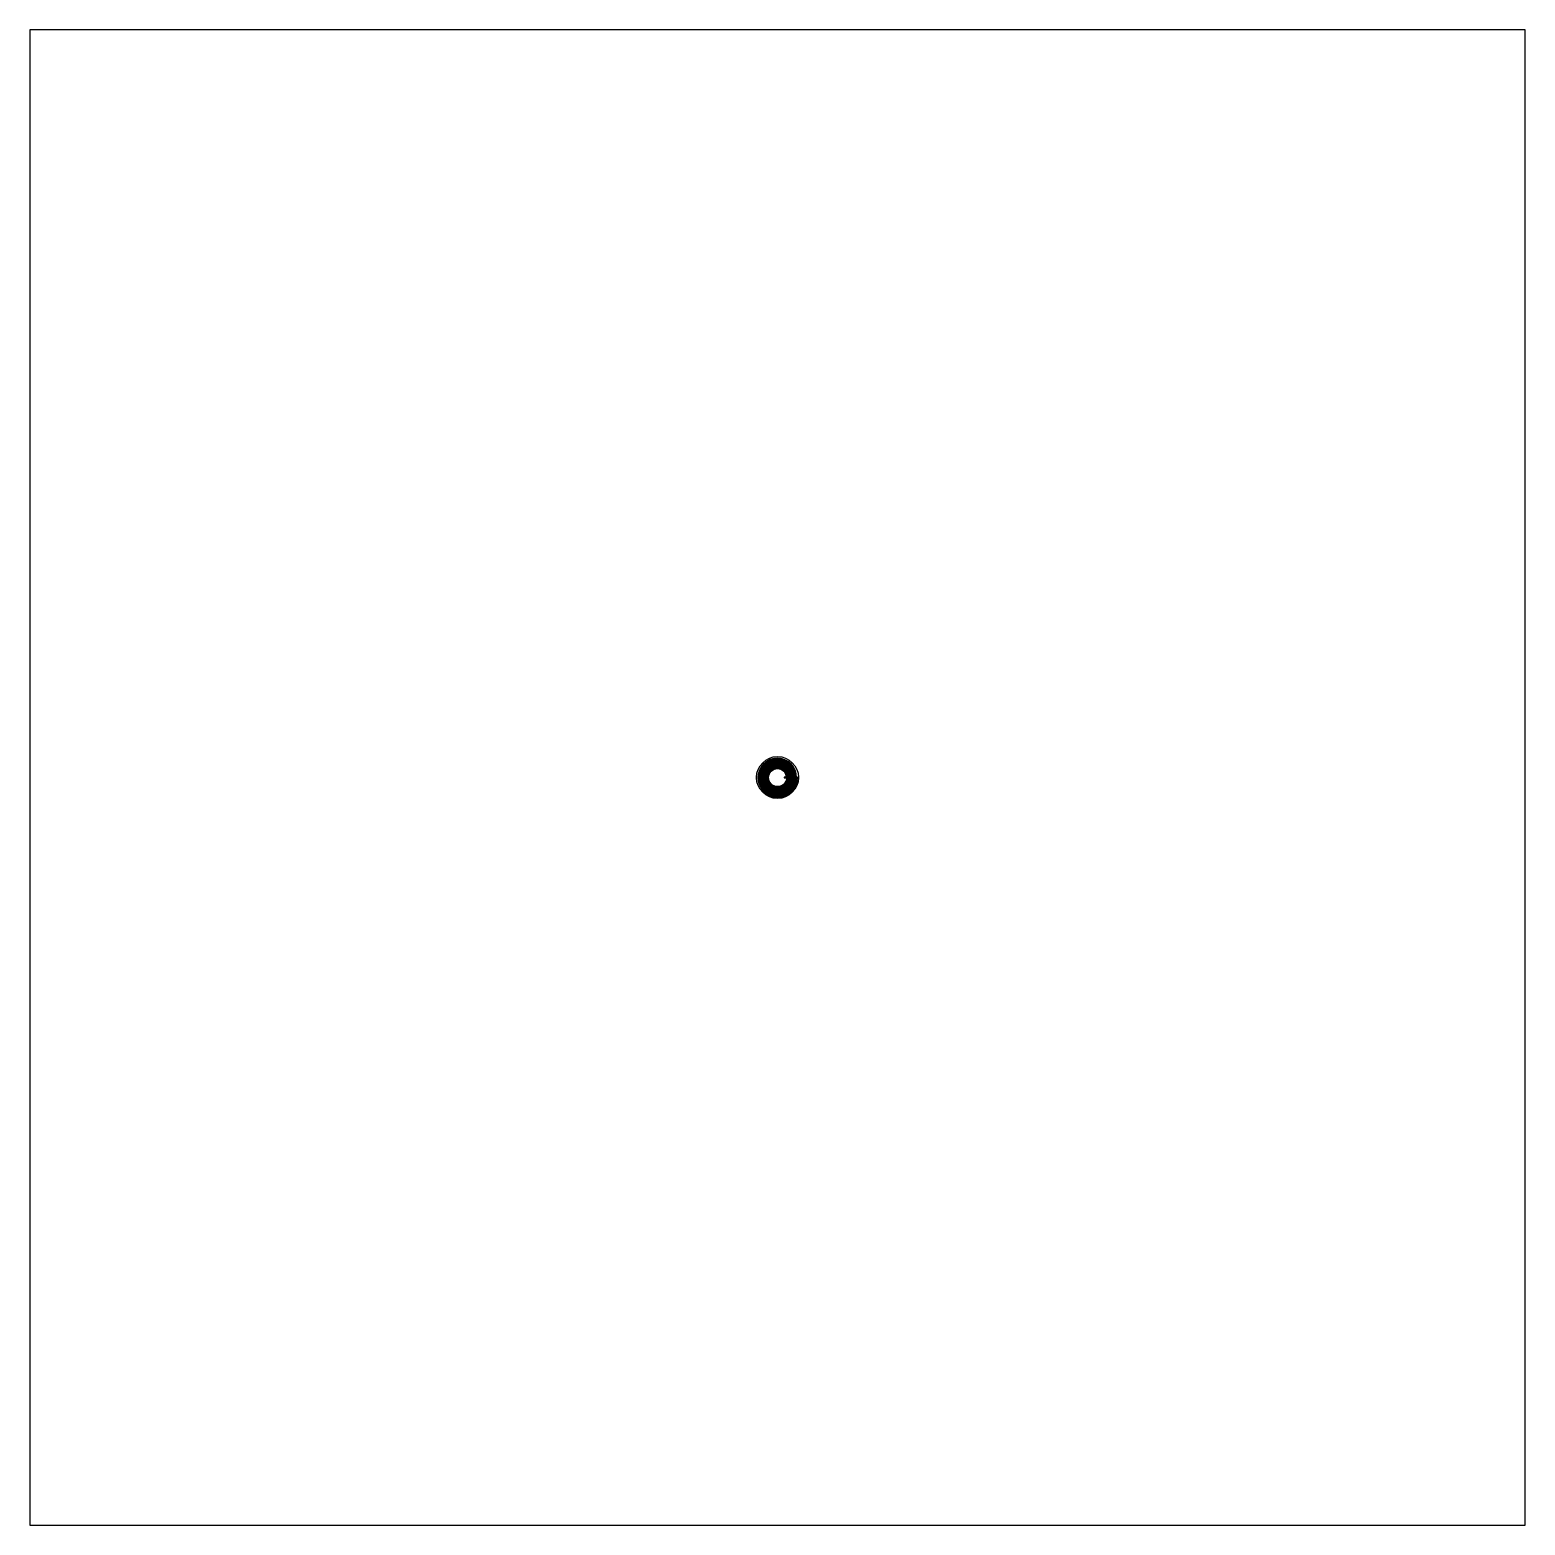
# Model space of a CAD drawing. Extents: x -250 to 250, y -250 to 250.
import ezdxf

# ---------------------------------------------------------------- set-up
doc = ezdxf.new("R2010")
doc.units = 0
doc.layers.add('AMY_EQUATIONCURVE', color=110, linetype='CONTINUOUS')
doc.layers.add('LAYER_2', color=90, linetype='CONTINUOUS')

msp = doc.modelspace()

# ---------------------------------------------------------------- linework, layer by layer
at = {"layer": 'AMY_EQUATIONCURVE'}
for points in [[(250, -250), (250, 250), (-250, 250), (-250, -250), (250, -250)], [(3, 0), (2.95, 0.59), (2.78, 1.15), (2.51, 1.67), (2.13, 2.13), (1.68, 2.51), (1.16, 2.8), (0.59, 2.97), (0, 3.04), (-0.59, 2.98), (-1.17, 2.82), (-1.7, 2.54), (-2.16, 2.16), (-2.55, 1.7), (-2.83, 1.17), (-3.01, 0.6), (-3.08, 0), (-3.02, -0.6), (-2.85, -1.18), (-2.57, -1.72), (-2.19, -2.19), (-1.72, -2.58), (-1.19, -2.87), (-0.61, -3.05), (0, -3.12), (0.61, -3.06), (1.2, -2.89), (1.74, -2.6), (2.22, -2.22), (2.61, -1.74), (2.91, -1.2), (3.09, -0.61), (3.15, 0), (3.1, 0.62), (2.92, 1.21), (2.64, 1.76), (2.24, 2.24), (1.77, 2.64), (1.22, 2.94), (0.62, 3.13), (0, 3.19), (-0.62, 3.14), (-1.23, 2.96), (-1.78, 2.67), (-2.27, 2.27), (-2.68, 1.79), (-2.98, 1.23), (-3.17, 0.63), (-3.23, 0), (-3.18, -0.63), (-3, -1.24), (-2.7, -1.81), (-2.3, -2.3), (-1.81, -2.71), (-1.25, -3.02), (-0.64, -3.21), (0, -3.28), (0.64, -3.22), (1.26, -3.04), (1.83, -2.74), (2.33, -2.33), (2.75, -1.83), (3.06, -1.27), (3.25, -0.65), (3.32, 0), (3.26, 0.65), (3.07, 1.27), (2.77, 1.85), (2.36, 2.36), (1.86, 2.78), (1.28, 3.09), (0.65, 3.29), (0, 3.36), (-0.66, 3.3), (-1.29, 3.11), (-1.88, 2.81), (-2.39, 2.39), (-2.81, 1.88), (-3.13, 1.3), (-3.33, 0.66), (-3.4, 0), (-3.34, -0.66), (-3.15, -1.31), (-2.84, -1.9), (-2.42, -2.42), (-1.9, -2.85), (-1.31, -3.17), (-0.67, -3.37), (0, -3.44), (0.67, -3.38), (1.32, -3.19), (1.92, -2.88), (2.45, -2.45), (2.89, -1.93), (3.21, -1.33), (3.42, -0.68), (3.49, 0), (3.43, 0.68), (3.23, 1.34), (2.91, 1.95), (2.48, 2.48), (1.95, 2.92), (1.35, 3.25), (0.69, 3.46), (0, 3.53), (-0.69, 3.47), (-1.36, 3.27), (-1.97, 2.95), (-2.51, 2.51), (-2.96, 1.98), (-3.29, 1.36), (-3.5, 0.7), (-3.58, 0), (-3.51, -0.7), (-3.32, -1.37), (-2.99, -2), (-2.55, -2.55), (-2, -3), (-1.38, -3.34), (-0.71, -3.55), (0, -3.62), (0.71, -3.56), (1.39, -3.36), (2.02, -3.03), (2.58, -2.58), (3.04, -2.03), (3.38, -1.4), (3.59, -0.71), (3.67, 0), (3.6, 0.72), (3.4, 1.41), (3.06, 2.05), (2.61, 2.61), (2.05, 3.07), (1.42, 3.42), (0.72, 3.64), (0, 3.71), (-0.73, 3.65), (-1.43, 3.44), (-2.07, 3.1), (-2.64, 2.64), (-3.11, 2.08), (-3.46, 1.43), (-3.68, 0.73), (-3.76, 0), (-3.69, -0.73), (-3.49, -1.44), (-3.14, -2.1), (-2.68, -2.68), (-2.11, -3.15), (-1.45, -3.51), (-0.74, -3.73), (0, -3.81), (0.74, -3.74), (1.46, -3.53), (2.13, -3.18), (2.71, -2.71), (3.19, -2.13), (3.55, -1.47), (3.78, -0.75), (3.86, 0), (3.79, 0.75), (3.57, 1.48), (3.22, 2.15), (2.74, 2.74), (2.16, 3.23), (1.49, 3.6), (0.76, 3.82), (0, 3.91), (-0.76, 3.84), (-1.5, 3.62), (-2.18, 3.26), (-2.78, 2.78), (-3.27, 2.19), (-3.64, 1.51), (-3.87, 0.77), (-3.96, 0), (-3.89, -0.77), (-3.67, -1.52), (-3.3, -2.21), (-2.81, -2.81), (-2.21, -3.31), (-1.53, -3.69), (-0.78, -3.92), (0, -4.01), (0.78, -3.93), (1.54, -3.71), (2.24, -3.35), (2.85, -2.85), (3.36, -2.24), (3.74, -1.55), (3.97, -0.79), (4.06, 0), (3.98, 0.79), (3.76, 1.56), (3.39, 2.26), (2.89, 2.89), (2.27, 3.4), (1.57, 3.78), (0.8, 4.02), (0, 4.11), (-0.8, 4.03), (-1.58, 3.81), (-2.29, 3.43), (-2.92, 2.92), (-3.44, 2.3), (-3.83, 1.59), (-4.07, 0.81), (-4.16, 0), (-4.09, -0.81), (-3.85, -1.6), (-3.47, -2.32), (-2.96, -2.96), (-2.33, -3.49), (-1.61, -3.88), (-0.82, -4.12), (0, -4.21), (0.82, -4.14), (1.62, -3.9), (2.35, -3.52), (3, -3), (3.53, -2.36), (3.93, -1.63), (4.18, -0.83), (4.27, 0), (4.19, 0.83), (3.95, 1.64), (3.56, 2.38), (3.03, 3.03), (2.39, 3.57), (1.65, 3.98), (0.84, 4.23), (0, 4.32), (-0.84, 4.24), (-1.66, 4), (-2.41, 3.61), (-3.07, 3.07), (-3.62, 2.42), (-4.03, 1.67), (-4.28, 0.85), (-4.37, 0), (-4.3, -0.85), (-4.05, -1.68), (-3.65, -2.44), (-3.11, -3.11), (-2.45, -3.67), (-1.69, -4.08), (-0.86, -4.34), (0, -4.43), (0.87, -4.35), (1.7, -4.1), (2.47, -3.7), (3.15, -3.15), (3.71, -2.48), (4.13, -1.71), (4.39, -0.87), (4.48, 0), (4.41, 0.88), (4.16, 1.72), (3.75, 2.5), (3.19, 3.19), (2.51, 3.76), (1.73, 4.18), (0.88, 4.45), (0, 4.54), (-0.89, 4.46), (-1.74, 4.21), (-2.54, 3.79), (-3.23, 3.23), (-3.81, 2.54), (-4.24, 1.75), (-4.5, 0.9), (-4.6, 0), (-4.52, -0.9), (-4.26, -1.77), (-3.84, -2.57), (-3.27, -3.27), (-2.58, -3.85), (-1.78, -4.29), (-0.91, -4.56), (0, -4.66), (0.91, -4.57), (1.79, -4.32), (2.6, -3.89), (3.31, -3.31), (3.9, -2.61), (4.34, -1.8), (4.62, -0.92), (4.72, 0), (4.63, 0.92), (4.37, 1.81), (3.94, 2.63), (3.36, 3.36), (2.64, 3.95), (1.82, 4.4), (0.93, 4.68), (0, 4.78), (-0.93, 4.69), (-1.83, 4.43), (-2.67, 3.99), (-3.4, 3.4), (-4, 2.67), (-4.45, 1.84), (-4.74, 0.94), (-4.84, 0), (-4.75, -0.94), (-4.48, -1.86), (-4.04, -2.7), (-3.44, -3.44), (-2.71, -4.05), (-1.87, -4.51), (-0.95, -4.8), (0, -4.9), (0.96, -4.81), (1.88, -4.54), (2.73, -4.09), (3.48, -3.48), (4.1, -2.74), (4.57, -1.89), (4.86, -0.97), (4.96, 0), (4.87, 0.97), (4.6, 1.9), (4.14, 2.77), (3.53, 3.53), (2.78, 4.16), (1.92, 4.63), (0.98, 4.92), (0, 5.02), (-0.98, 4.93), (-1.93, 4.65), (-2.8, 4.2), (-3.57, 3.57), (-4.21, 2.81), (-4.68, 1.94), (-4.98, 0.99), (-5.09, 0), (-5, -0.99), (-4.71, -1.95), (-4.25, -2.84), (-3.62, -3.62), (-2.85, -4.26), (-1.96, -4.74), (-1, -5.04), (0, -5.15), (1.01, -5.06), (1.98, -4.77), (2.87, -4.3), (3.66, -3.66), (4.32, -2.88), (4.8, -1.99), (5.11, -1.02), (5.21, 0), (5.12, 1.02), (4.83, 2), (4.36, 2.91), (3.71, 3.71), (2.92, 4.37), (2.01, 4.86), (1.03, 5.17), (0, 5.28), (-1.03, 5.19), (-2.03, 4.89), (-2.95, 4.41), (-3.76, 3.76), (-4.43, 2.96), (-4.93, 2.04), (-5.24, 1.04), (-5.35, 0), (-5.25, -1.04), (-4.96, -2.05), (-4.47, -2.98), (-3.81, -3.81), (-2.99, -4.48), (-2.07, -4.99), (-1.05, -5.3), (0, -5.42), (1.06, -5.32), (2.08, -5.02), (3.02, -4.52), (3.85, -3.85), (4.54, -3.03), (5.05, -2.09), (5.37, -1.07), (5.48, 0), (5.39, 1.07), (5.08, 2.11), (4.58, 3.06), (3.9, 3.9), (3.07, 4.6), (2.12, 5.11), (1.08, 5.44), (0, 5.55), (-1.09, 5.45), (-2.13, 5.15), (-3.1, 4.64), (-3.95, 3.95), (-4.65, 3.11), (-5.18, 2.15), (-5.51, 1.1), (-5.62, 0), (-5.52, -1.1), (-5.21, -2.16), (-4.7, -3.14), (-4, -4), (-3.15, -4.71), (-2.17, -5.24), (-1.11, -5.58), (0, -5.69), (1.11, -5.59), (2.19, -5.28), (3.18, -4.76), (4.05, -4.05), (4.77, -3.19), (5.31, -2.2), (5.65, -1.12), (5.77, 0), (5.66, 1.13), (5.34, 2.21), (4.82, 3.22), (4.1, 4.1), (3.23, 4.83), (2.23, 5.38), (1.14, 5.72), (0, 5.84), (-1.14, 5.74), (-2.24, 5.41), (-3.26, 4.88), (-4.16, 4.16), (-4.89, 3.27), (-5.45, 2.26), (-5.79, 1.15), (-5.91, 0), (-5.81, -1.16), (-5.48, -2.27), (-4.94, -3.3), (-4.21, -4.21), (-3.31, -4.96), (-2.28, -5.51), (-1.17, -5.86), (0, -5.99), (1.17, -5.88), (2.3, -5.55), (3.34, -5), (4.26, -4.26), (5.02, -3.35), (5.58, -2.31), (5.94, -1.18), (6.06, 0), (5.96, 1.18), (5.62, 2.33), (5.07, 3.38), (4.31, 4.31), (3.4, 5.08), (2.34, 5.66), (1.2, 6.01), (0, 6.14), (-1.2, 6.03), (-2.36, 5.69), (-3.43, 5.13), (-4.37, 4.37), (-5.15, 3.44), (-5.73, 2.37), (-6.09, 1.21), (-6.22, 0), (-6.11, -1.21), (-5.76, -2.39), (-5.19, -3.47), (-4.42, -4.42), (-3.48, -5.21), (-2.4, -5.8), (-1.23, -6.17), (0, -6.3), (1.23, -6.19), (2.42, -5.84), (3.51, -5.26), (4.48, -4.48), (5.28, -3.53), (5.87, -2.43), (6.24, -1.24), (6.38, 0), (6.26, 1.25), (5.91, 2.45), (5.33, 3.56), (4.54, 4.54), (3.57, 5.34), (2.46, 5.95), (1.26, 6.32), (0, 6.46), (-1.26, 6.34), (-2.48, 5.98), (-3.6, 5.39), (-4.59, 4.59), (-5.41, 3.62), (-6.02, 2.49), (-6.4, 1.27), (-6.54, 0), (-6.42, -1.28), (-6.06, -2.51), (-5.46, -3.65), (-4.65, -4.65), (-3.66, -5.48), (-2.53, -6.1), (-1.29, -6.48), (0, -6.62), (1.29, -6.5), (2.54, -6.14), (3.7, -5.53), (4.71, -4.71), (5.55, -3.71), (6.18, -2.56), (6.57, -1.31), (6.71, 0), (6.59, 0), (6.46, -1.28), (6.07, -2.52), (5.46, -3.65), (4.63, -4.63), (3.63, -5.44), (2.5, -6.03), (1.27, -6.4), (0, -6.51), (-1.27, -6.38), (-2.48, -6), (-3.6, -5.39), (-4.58, -4.58), (-5.37, -3.59), (-5.96, -2.47), (-6.32, -1.26), (-6.43, 0), (-6.3, 1.25), (-5.92, 2.45), (-5.32, 3.56), (-4.52, 4.52), (-3.54, 5.3), (-2.44, 5.88), (-1.24, 6.24), (0, 6.35), (1.24, 6.22), (2.42, 5.85), (3.51, 5.25), (4.46, 4.46), (5.24, 3.5), (5.81, 2.41), (6.16, 1.23), (6.27, 0), (6.14, -1.22), (5.77, -2.39), (5.19, -3.47), (4.41, -4.41), (3.46, -5.17), (2.38, -5.74), (1.21, -6.08), (0, -6.19), (-1.21, -6.06), (-2.36, -5.7), (-3.42, -5.12), (-4.35, -4.35), (-5.11, -3.41), (-5.67, -2.35), (-6.01, -1.19), (-6.11, 0), (-5.99, 1.19), (-5.63, 2.33), (-5.06, 3.38), (-4.3, 4.3), (-3.37, 5.04), (-2.32, 5.6), (-1.18, 5.93), (0, 6.04), (1.18, 5.91), (2.3, 5.56), (3.34, 5), (4.24, 4.24), (4.98, 3.33), (5.53, 2.29), (5.86, 1.17), (5.96, 0), (5.84, -1.16), (5.49, -2.27), (4.93, -3.3), (4.19, -4.19), (3.29, -4.92), (2.26, -5.46), (1.15, -5.78), (0, -5.89), (-1.15, -5.77), (-2.25, -5.42), (-3.26, -4.87), (-4.14, -4.14), (-4.86, -3.25), (-5.39, -2.23), (-5.71, -1.14), (-5.81, 0), (-5.69, 1.13), (-5.36, 2.22), (-4.81, 3.22), (-4.09, 4.09), (-3.21, 4.8), (-2.2, 5.32), (-1.12, 5.64), (0, 5.74), (1.12, 5.62), (2.19, 5.29), (3.17, 4.75), (4.03, 4.03), (4.74, 3.17), (5.26, 2.18), (5.57, 1.11), (5.67, 0), (5.55, -1.1), (5.22, -2.16), (4.69, -3.14), (3.98, -3.98), (3.13, -4.68), (2.15, -5.19), (1.09, -5.5), (0, -5.6), (-1.09, -5.48), (-2.14, -5.16), (-3.1, -4.63), (-3.93, -3.93), (-4.62, -3.09), (-5.12, -2.12), (-5.43, -1.08), (-5.53, 0), (-5.41, 1.08), (-5.09, 2.11), (-4.58, 3.06), (-3.89, 3.89), (-3.05, 4.56), (-2.1, 5.06), (-1.07, 5.36), (0, 5.46), (1.06, 5.35), (2.08, 5.03), (3.02, 4.52), (3.84, 3.84), (4.5, 3.01), (5, 2.07), (5.3, 1.05), (5.39, 0), (5.28, -1.05), (4.97, -2.06), (4.46, -2.98), (3.79, -3.79), (2.97, -4.45), (2.04, -4.94), (1.04, -5.23), (0, -5.33), (-1.04, -5.21), (-2.03, -4.9), (-2.94, -4.41), (-3.74, -3.74), (-4.39, -2.94), (-4.87, -2.02), (-5.17, -1.03), (-5.26, 0), (-5.15, 1.02), (-4.84, 2.01), (-4.35, 2.91), (-3.7, 3.7), (-2.9, 4.34), (-1.99, 4.81), (-1.01, 5.1), (0, 5.19), (1.01, 5.08), (1.98, 4.78), (2.87, 4.3), (3.65, 3.65), (4.28, 2.86), (4.75, 1.97), (5.04, 1), (5.13, 0), (5.02, -1), (4.72, -1.96), (4.24, -2.84), (3.6, -3.6), (2.83, -4.23), (1.94, -4.69), (0.99, -4.97), (0, -5.06), (-0.99, -4.96), (-1.93, -4.66), (-2.8, -4.19), (-3.56, -3.56), (-4.18, -2.79), (-4.63, -1.92), (-4.91, -0.98), (-5, 0), (-4.9, 0.97), (-4.61, 1.91), (-4.14, 2.76), (-3.51, 3.51), (-2.76, 4.13), (-1.9, 4.58), (-0.96, 4.85), (0, 4.94), (0.96, 4.84), (1.88, 4.55), (2.73, 4.09), (3.47, 3.47), (4.07, 2.72), (4.52, 1.87), (4.79, 0.95), (4.88, 0), (4.78, -0.95), (4.49, -1.86), (4.04, -2.7), (3.43, -3.43), (2.69, -4.02), (1.85, -4.46), (0.94, -4.73), (0, -4.82), (-0.94, -4.72), (-1.84, -4.44), (-2.66, -3.99), (-3.38, -3.38), (-3.97, -2.65), (-4.41, -1.83), (-4.67, -0.93), (-4.76, 0), (-4.66, 0.93), (-4.38, 1.81), (-3.94, 2.63), (-3.34, 3.34), (-2.62, 3.92), (-1.8, 4.35), (-0.92, 4.61), (0, 4.7), (0.91, 4.6), (1.79, 4.33), (2.6, 3.89), (3.3, 3.3), (3.87, 2.59), (4.3, 1.78), (4.56, 0.91), (4.64, 0), (4.54, -0.9), (4.27, -1.77), (3.84, -2.56), (3.26, -3.26), (2.56, -3.83), (1.76, -4.24), (0.89, -4.5), (0, -4.58), (-0.89, -4.48), (-1.75, -4.22), (-2.53, -3.79), (-3.22, -3.22), (-3.78, -2.52), (-4.19, -1.74), (-4.44, -0.88), (-4.52, 0), (-4.43, 0.88), (-4.17, 1.73), (-3.74, 2.5), (-3.18, 3.18), (-2.49, 3.73), (-1.71, 4.14), (-0.87, 4.39), (0, 4.47), (0.87, 4.37), (1.7, 4.11), (2.47, 3.7), (3.14, 3.14), (3.68, 2.46), (4.09, 1.69), (4.33, 0.86), (4.41, 0), (4.32, -0.86), (4.06, -1.68), (3.65, -2.44), (3.1, -3.1), (2.43, -3.64), (1.67, -4.04), (0.85, -4.28), (0, -4.36), (-0.85, -4.26), (-1.66, -4.01), (-2.41, -3.6), (-3.06, -3.06), (-3.59, -2.4), (-3.99, -1.65), (-4.22, -0.84), (-4.3, 0), (-4.21, 0.84), (-3.96, 1.64), (-3.56, 2.38), (-3.02, 3.02), (-2.37, 3.55), (-1.63, 3.94), (-0.83, 4.17), (0, 4.25), (0.83, 4.16), (1.62, 3.91), (2.35, 3.51), (2.98, 2.98), (3.5, 2.34), (3.89, 1.61), (4.12, 0.82), (4.19, 0), (4.11, -0.82), (3.86, -1.6), (3.47, -2.32), (2.95, -2.95), (2.31, -3.46), (1.59, -3.84), (0.81, -4.07), (0, -4.14), (-0.81, -4.06), (-1.58, -3.81), (-2.29, -3.43), (-2.91, -2.91), (-3.42, -2.28), (-3.79, -1.57), (-4.02, -0.8), (-4.09, 0), (-4, 0.8), (-3.77, 1.56), (-3.38, 2.26), (-2.87, 2.87), (-2.25, 3.37), (-1.55, 3.74), (-0.79, 3.97), (0, 4.04), (0.79, 3.95), (1.54, 3.72), (2.23, 3.34), (2.84, 2.84), (3.33, 2.23), (3.7, 1.53), (3.92, 0.78), (3.99, 0), (3.91, -0.78), (3.67, -1.52), (3.3, -2.21), (2.8, -2.8), (2.2, -3.29), (1.51, -3.65), (0.77, -3.87), (0, -3.94), (-0.77, -3.86), (-1.5, -3.63), (-2.18, -3.26), (-2.77, -2.77), (-3.25, -2.17), (-3.6, -1.49), (-3.82, -0.76), (-3.89, 0), (-3.81, 0.76), (-3.58, 1.48), (-3.22, 2.15), (-2.73, 2.73), (-2.14, 3.21), (-1.47, 3.56), (-0.75, 3.77), (0, 3.84), (0.75, 3.76), (1.47, 3.54), (2.12, 3.18), (2.7, 2.7), (3.17, 2.12), (3.52, 1.46), (3.73, 0.74), (3.79, 0), (3.71, -0.74), (3.49, -1.45), (3.14, -2.1), (2.67, -2.67), (2.09, -3.13), (1.44, -3.47), (0.73, -3.68), (0, -3.75), (-0.73, -3.67), (-1.43, -3.45), (-2.07, -3.1), (-2.63, -2.63), (-3.09, -2.06), (-3.43, -1.42), (-3.63, -0.72), (-3.7, 0), (-3.62, 0.72), (-3.41, 1.41), (-3.06, 2.05), (-2.6, 2.6), (-2.04, 3.05), (-1.4, 3.39), (-0.71, 3.59), (0, 3.65), (0.71, 3.58), (1.39, 3.36), (2.02, 3.02), (2.57, 2.57), (3.01, 2.01), (3.34, 1.38), (3.54, 0.7), (3.61, 0), (3.53, -0.7), (3.32, -1.38), (2.98, -1.99), (2.53, -2.53), (1.99, -2.98), (1.37, -3.3), (0.7, -3.5), (0, -3.56), (-0.69, -3.49), (-1.36, -3.28), (-1.97, -2.95), (-2.5, -2.5), (-2.94, -1.96), (-3.26, -1.35), (-3.46, -0.69), (-3.52, 0), (-3.44, 0.69), (-3.24, 1.34), (-2.91, 1.94), (-2.47, 2.47), (-1.94, 2.9), (-1.33, 3.22), (-0.68, 3.41), (0, 3.47), (0.68, 3.4), (1.33, 3.2), (1.92, 2.87), (2.44, 2.44), (2.87, 1.91), (3.18, 1.32), (3.37, 0.67), (3.43, 0), (3.36, -0.67), (3.16, -1.31), (2.84, -1.9), (2.41, -2.41), (1.89, -2.83), (1.3, -3.14), (0.66, -3.33), (0, -3.39), (-0.66, -3.32), (-1.29, -3.12), (-1.87, -2.8), (-2.38, -2.38), (-2.79, -1.87), (-3.1, -1.28), (-3.29, -0.65), (-3.34, 0), (-3.28, 0.65), (-3.08, 1.28), (-2.77, 1.85), (-2.35, 2.35), (-1.84, 2.76), (-1.27, 3.06), (-0.65, 3.24), (0, 3.3), (0.64, 3.23), (1.26, 3.04), (1.83, 2.73), (2.32, 2.32), (2.72, 1.82), (3.02, 1.25), (3.2, 0.64), (3.26, 0), (3.19, -0.64), (3, -1.24), (2.7, -1.8), (2.29, -2.29), (1.8, -2.69), (1.24, -2.99), (0.63, -3.16), (0, -3.22), (-0.63, -3.15), (-1.23, -2.97), (-1.78, -2.67), (-2.26, -2.26), (-2.66, -1.78), (-2.95, -1.22), (-3.12, -0.62), (-3.18, 0), (-3.11, 0.62), (-2.93, 1.21), (-2.63, 1.76), (-2.24, 2.24), (-1.75, 2.62), (-1.21, 2.91), (-0.61, 3.09), (0, 3.14), (0.61, 3.08), (1.2, 2.89), (1.74, 2.6), (2.21, 2.21), (2.59, 1.73), (2.87, 1.19), (3.05, 0.61), (3.1, 0), (3.04, -0.6), (2.86, -1.18), (2.57, -1.72), (2.18, -2.18), (1.71, -2.56), (1.18, -2.84), (0.6, -3.01), (0, -3.06), (-0.6, -3), (-1.17, -2.82), (-1.69, -2.54), (-2.15, -2.15), (-2.53, -1.69), (-2.8, -1.16), (-2.97, -0.59), (-3.03, 0), (-2.96, 0.59), (-2.79, 1.15), (-2.5, 1.67), (-2.13, 2.13), (-1.67, 2.5), (-1.15, 2.77), (-0.58, 2.93), (0, 2.99), (0.58, 2.93), (1.14, 2.75), (1.65, 2.47), (2.1, 2.1), (2.46, 1.65), (2.73, 1.13), (2.9, 0.58), (2.95, 0), (3, 0)], [(2.45, 0.1), (2.25, 0.1), (2.25, -0.1), (2.45, -0.1), (2.45, 0.1)], [(2.65, 0.1), (2.45, 0.1), (2.45, -0.1), (2.65, -0.1), (2.65, 0.1)], [(2.85, 0.1), (2.65, 0.1), (2.65, -0.1), (2.85, -0.1), (2.85, 0.1)], [(3, 0), (2.85, 0), (2.85, -0.2), (3, -0.2), (3, 0)], [(6.71, 0.15), (6.59, 0.15), (6.59, 0), (6.71, 0), (6.71, 0.15)]]:
    msp.add_lwpolyline(points, close=True, dxfattribs=at)
msp.add_circle((0, 0), 7, dxfattribs=at)
at = {"layer": 'LAYER_2'}
msp.add_lwpolyline([(2.45, 0.1), (2.45, -0.1), (6.71, -0.1), (6.71, 0.1), (2.45, 0.1)], close=True, dxfattribs=at)

doc.saveas('drawing.dxf')
